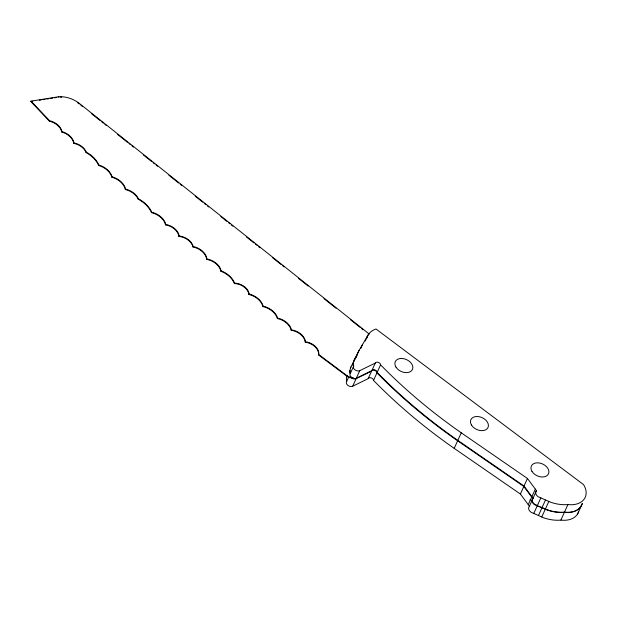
<?xml version="1.0" encoding="UTF-8"?>
<svg xmlns="http://www.w3.org/2000/svg" width="617" height="617" viewBox="0 0 617 617"><rect width="100%" height="100%" fill="white"/><g stroke="black" fill="none" stroke-linecap="round" stroke-linejoin="round"><path stroke-width="0.93" d="M352.777 377.473A7.558 5.221 24.4 0 1 348.613 377.481L318.549 354.96A12.286 8.484 24.4 0 0 305.261 342.234A13.296 9.186 24.4 0 0 291.193 330.296A14.484 10.003 24.4 0 0 277.395 318.534A15.749 10.882 24.4 0 0 262.888 306.572A15.41 10.651 24.4 0 0 248.898 294.463A12.07 8.337 24.4 0 0 234.383 283.581A18.88 13.042 24.4 0 0 220.878 271.256A14.245 9.841 24.4 0 0 206.687 259.387A14.06 9.71 24.4 0 0 192.998 246.977A12.864 8.885 24.4 0 0 178.915 236.427A13.096 9.047 24.4 0 0 165.533 224.904A15.232 10.528 24.4 0 0 151.574 212.68A25.883 17.885 24.4 0 0 138.223 199.168A14.955 10.327 24.4 0 0 125.336 189.519A15.548 10.744 24.4 0 0 111.854 177.226A15.687 10.844 24.4 0 0 98.627 165.464A23.539 16.258 24.4 0 0 86.102 152.607A13.011 8.993 24.4 0 0 73.762 143.368A13.859 9.579 24.4 0 0 61.754 132.015A13.343 9.216 24.4 0 0 49.375 121.148L30.85 101.574L31.051 101.142L58.461 96.784A22.69 15.672 24.4 0 1 79.47 103.517L369.344 334.136M58.26 97.224L58.461 96.784M49.375 121.148L49.568 120.708L31.051 101.142M61.754 132.015L61.955 131.575A13.343 9.216 24.4 0 0 49.568 120.708M79.47 103.517L79.269 103.949A22.69 15.672 24.4 0 0 77.75 102.831M73.762 143.368L73.963 142.936A13.859 9.579 24.4 0 0 61.955 131.575M86.102 152.607L86.295 152.175A13.011 8.993 24.4 0 0 73.963 142.936M98.627 165.464L98.828 165.032A23.539 16.258 24.4 0 0 86.295 152.175M111.854 177.226L112.055 176.786A15.687 10.844 24.4 0 0 98.828 165.032M125.336 189.519L125.536 189.087A15.548 10.744 24.4 0 0 112.055 176.786M138.223 199.168L138.416 198.736A14.955 10.327 24.4 0 0 125.536 189.087M151.574 212.68L151.774 212.24A25.883 17.885 24.4 0 0 138.416 198.736M165.533 224.904L165.726 224.465A15.232 10.528 24.4 0 0 151.774 212.24M178.915 236.427L179.107 235.987A13.096 9.047 24.4 0 0 165.726 224.465M192.998 246.977L193.19 246.538A12.864 8.885 24.4 0 0 179.107 235.987M206.687 259.387L206.88 258.955A14.06 9.71 24.4 0 0 193.19 246.538M220.878 271.256L221.071 270.824A14.245 9.841 24.4 0 0 206.88 258.955M234.383 283.581L234.576 283.149A18.88 13.042 24.4 0 0 221.071 270.824M248.898 294.463L249.098 294.024A12.07 8.337 24.4 0 0 234.576 283.149M262.888 306.572L263.081 306.132A15.41 10.651 24.4 0 0 249.098 294.024M277.395 318.534L277.596 318.094A15.749 10.882 24.4 0 0 263.081 306.132M291.193 330.296L291.394 329.856A14.484 10.003 24.4 0 0 277.596 318.094M305.261 342.234L305.461 341.795A13.296 9.186 24.4 0 0 291.394 329.856M318.549 354.96L318.742 354.52A12.286 8.484 24.4 0 0 305.461 341.795M537.376 505.516L534.615 504.212A5.769 3.987 24.4 0 1 533.042 498.22L524.026 486.042L457.829 440.376A438.71 303.101 24.4 0 1 377.149 372.421A2.869 1.982 24.4 0 0 374.835 369.915A2.869 1.982 24.4 0 0 371.82 370.64L356.333 378.213A3.987 2.753 24.4 0 1 351.543 377.419A3.987 2.753 24.4 0 1 350.263 373.632A20.261 13.998 24.4 0 1 352.114 365.04L355.539 357.482A241.224 166.659 24.4 0 1 359.133 350.302L368.442 334.375A25.12 17.353 24.4 0 1 375.992 328.992L583.528 484.592A21.788 15.055 24.4 0 1 567.918 504.552L560.861 520.108A32.763 22.636 24.4 0 1 543.4 517.702L530.982 512.21A5.769 3.987 24.4 0 1 529.417 506.21L520.401 494.04L454.205 448.366A438.71 303.101 24.4 0 1 373.524 380.411A2.869 1.982 24.4 0 0 371.21 377.913A2.869 1.982 24.4 0 0 368.195 378.63L352.708 386.203A3.987 2.753 24.4 0 1 347.919 385.409A3.987 2.753 24.4 0 1 346.631 381.622A20.261 13.998 24.4 0 1 347.147 375.321M354.76 359.626A241.224 166.659 24.4 0 1 355.708 357.852L359.133 350.302M360.706 348.551L362.611 344.355M346.631 381.622L348.921 376.586M350.263 373.632L353.688 366.074A20.261 13.998 24.4 0 1 355.539 357.482M348.613 377.481L348.813 377.041A7.558 5.221 24.4 0 0 351.682 377.272M365.218 341.031L367.501 335.995M366.544 338.579L368.442 334.375M352.708 386.203L356.14 378.645L371.619 371.079A2.869 1.982 24.4 0 1 374.635 370.354A2.869 1.982 24.4 0 1 376.948 372.861A438.71 303.101 24.4 0 0 457.629 440.808L523.833 486.481L532.849 498.652A5.769 3.987 24.4 0 0 534.415 504.652L539.613 506.773M356.333 378.213L359.765 370.655L375.252 363.081A2.869 1.982 24.4 0 1 378.26 362.356A2.869 1.982 24.4 0 1 380.581 364.863A438.71 303.101 24.4 0 0 461.261 432.818L527.458 478.483L536.474 490.662A5.769 3.987 24.4 0 0 538.039 496.654L550.457 502.153A32.763 22.636 24.4 0 0 567.918 504.552M368.195 378.63L371.619 371.079M371.82 370.64L375.252 363.081M373.524 380.411L376.948 372.861M377.149 372.421L380.581 364.863M454.205 448.366L457.629 440.808M457.829 440.376L461.261 432.818M520.401 494.04L523.833 486.481M524.026 486.042L527.458 478.483M528.268 504.66L531.692 497.101M531.893 496.662L535.325 489.104M529.417 506.21L532.849 498.652M533.042 498.22L536.474 490.662M533.751 513.514L537.183 505.955M540.808 497.965L537.284 505.739L546.932 509.927A32.763 22.636 24.4 0 0 564.393 512.334A21.788 15.055 24.4 0 0 582.201 503.703M538.425 515.588L545.474 500.04M541.734 517.061L548.791 501.513M577.612 513.93L581.237 505.932M355.708 357.852L357.012 355.623M540.376 507.297L540.608 506.95L547.024 509.704A32.763 22.636 24.4 0 0 564.493 512.11A21.788 15.055 24.4 0 0 582.301 503.48M529.926 500.001L530.527 499.67M30.85 101.574L32.74 101.273M39.357 100.224L41.246 99.923M43.136 99.622L45.026 99.322M46.915 99.021L48.805 98.72M50.702 98.427L52.592 98.126M54.481 97.825L56.371 97.525M351.196 377.72L353.055 377.504M318.742 354.52L348.813 377.041M80.773 105.152L82.277 106.348M91.316 113.536L100.347 120.724M101.851 121.927L103.363 123.122M104.867 124.318L106.371 125.521M117.67 134.506L127.457 142.288M128.961 143.491L130.465 144.686M131.969 145.882L133.48 147.085M143.267 154.867L151.551 161.461M153.055 162.657L154.559 163.852M156.062 165.055L157.574 166.251M168.865 175.236L178.652 183.025M180.156 184.221L181.668 185.416M195.219 196.198L202.746 202.191M204.25 203.386L205.762 204.589M207.266 205.785L208.77 206.98M220.817 216.567L226.84 221.364M228.344 222.56L229.848 223.755M231.36 224.958L232.864 226.154M246.414 236.936L253.942 242.928M255.453 244.124L256.957 245.319M258.461 246.522L259.965 247.718M272.768 257.898L281.051 264.492M282.555 265.688L284.059 266.883M298.366 278.267L308.153 286.057M323.964 298.636L336.01 308.215M350.317 319.598L360.104 327.388M361.616 328.583L363.12 329.786M350.703 377.28L351.351 377.859A3.987 2.753 24.4 0 0 356.14 378.645M60.003 97.139A22.69 15.672 24.4 0 1 61.793 97.185M352.114 365.04A241.224 166.659 24.4 0 1 353.849 361.415M359.765 370.655A3.987 2.753 24.4 0 1 354.976 369.861A3.987 2.753 24.4 0 1 353.688 366.074M578.677 511.478A21.788 15.055 24.4 0 1 560.861 520.108M349.901 373.115A20.261 13.998 24.4 0 1 349.893 370.347M350.572 367.763A20.261 13.998 24.4 0 1 350.95 366.968M395.921 367.038A9.432 6.517 24.4 0 0 411.5 370.809A9.432 6.517 24.4 0 0 404.181 358.793A9.432 6.517 24.4 0 0 395.921 367.038M471.496 425.074A9.432 6.517 24.4 0 0 487.075 428.846A9.432 6.517 24.4 0 0 479.764 416.83A9.432 6.517 24.4 0 0 471.496 425.074M531.985 471.411A9.432 6.517 24.4 0 0 547.564 475.183A9.432 6.517 24.4 0 0 540.245 463.166A9.432 6.517 24.4 0 0 531.985 471.411"/></g></svg>
